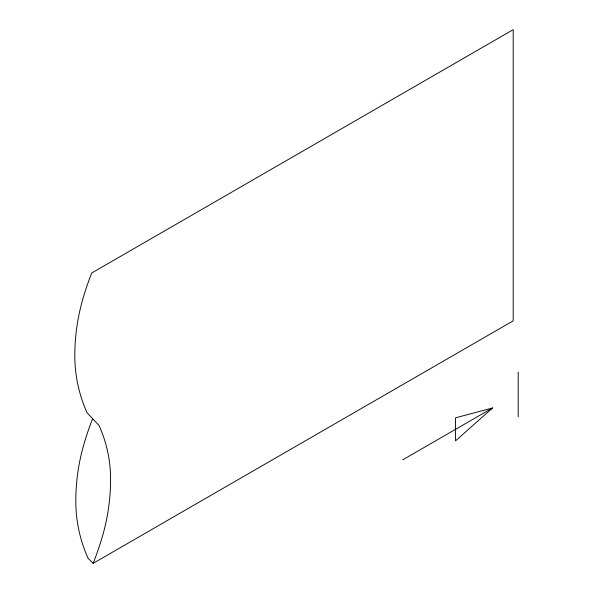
<?xml version="1.0" encoding="UTF-8"?>
<svg xmlns="http://www.w3.org/2000/svg" width="593" height="593" viewBox="0 0 593 593"><rect width="100%" height="100%" fill="white"/><g stroke="black" fill="none" stroke-linecap="round" stroke-linejoin="round"><path stroke-width="0.89" d="M492.568 407.962L455.491 440.895L455.491 417.843L492.568 407.962L402.677 459.864M93.138 563.35L513.212 320.82L513.212 29.65L91.715 273.002A308.716 308.716 0 0 0 83.279 297.553A204.348 204.348 0 0 0 74.814 355.763A138.547 138.547 0 0 0 87.134 412.869L98.994 425.396A130.475 130.475 0 0 1 110.594 479.181A204.348 204.348 0 0 1 102.129 537.391A308.716 308.716 0 0 1 93.138 563.35L88.112 558.317A138.547 138.547 0 0 1 75.8 501.211A204.348 204.348 0 0 1 84.265 443.001A308.716 308.716 0 0 1 92.701 418.443M518.186 372.033L518.186 416.857"/></g></svg>
